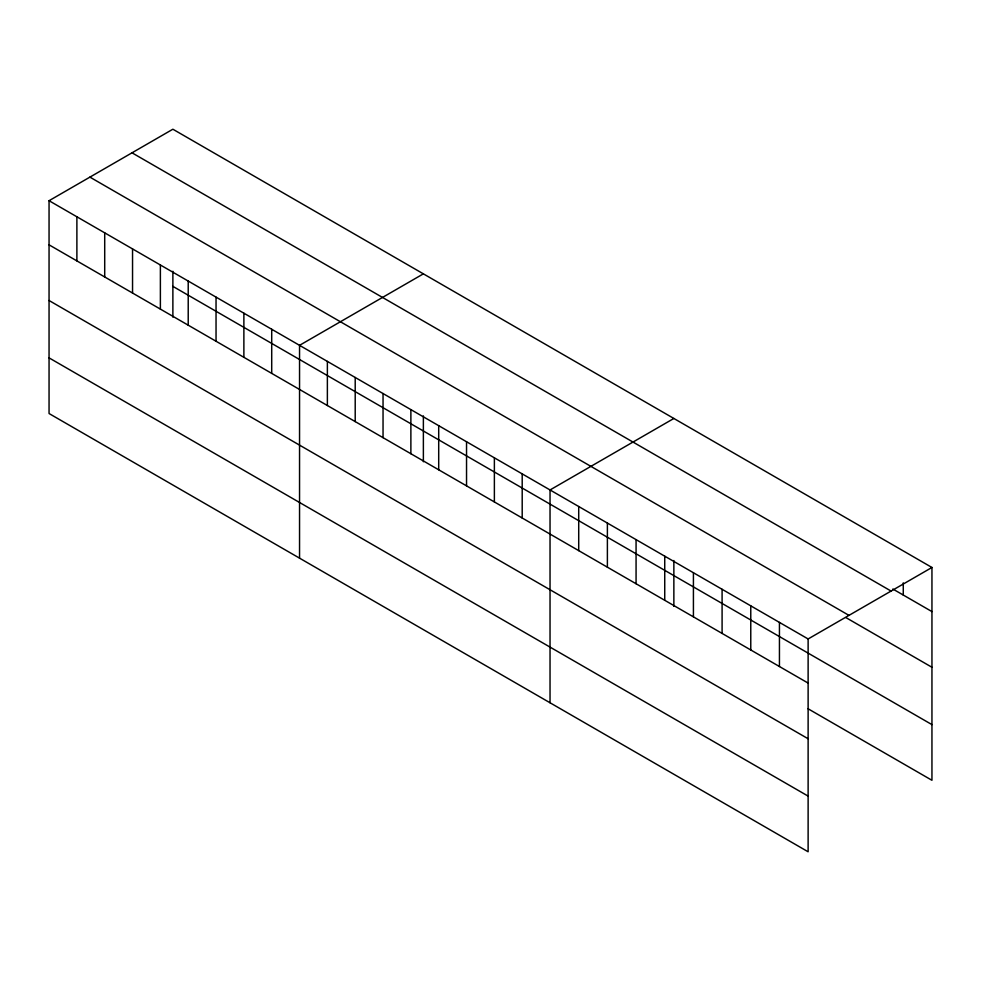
<?xml version="1.0" encoding="UTF-8"?>
<svg xmlns="http://www.w3.org/2000/svg" width="981" height="981" viewBox="0 0 981 981"><rect width="100%" height="100%" fill="white"/><g stroke="black" fill="none" stroke-linecap="round" stroke-linejoin="round"><path stroke-width="1.47" d="M49.05 200.713L808.123 638.962L808.123 851.778L49.05 413.528L49.05 200.713L172.877 129.222L931.95 567.472L931.95 780.287L808.123 708.797M423.375 273.846L299.548 345.337L299.548 558.152M673.861 418.47L550.034 489.96L550.034 702.776M808.123 638.962L931.95 567.472M892.845 589.017L931.95 611.592M132.018 152.815L891.091 591.065M89.909 177.12L848.982 615.369M845.916 617.589L931.95 667.264M172.877 286.366L931.95 724.616M49.05 244.833L808.123 683.083M49.05 300.505L808.123 738.754M49.05 357.869L808.123 796.106M903.268 582.861L903.268 595.038M779.441 622.408L779.441 666.528M750.772 605.853L750.772 649.974M722.09 589.287L722.09 633.419M693.42 572.732L693.42 616.865M673.861 560.519L673.861 606.381M664.738 556.178L664.738 600.298M636.068 539.624L636.068 583.744M607.386 523.069L607.386 567.19M578.716 506.515L578.716 550.635M522.199 473.884L522.199 518.005M494.375 457.82L494.375 501.941M466.539 441.744L466.539 485.877M438.703 425.68L438.703 469.801M423.375 415.895L423.375 461.757M410.88 409.617L410.88 453.737M383.044 393.54L383.044 437.661M355.208 377.477L355.208 421.597M327.372 361.4L327.372 405.533M271.712 329.26L271.712 373.393M243.877 313.197L243.877 357.317M216.041 297.133L216.041 341.253M188.217 281.057L188.217 325.177M172.877 271.271L172.877 317.133M160.381 264.993L160.381 309.113M132.545 248.916L132.545 293.049M104.709 232.853L104.709 276.973M76.886 216.789L76.886 260.909"/></g></svg>
